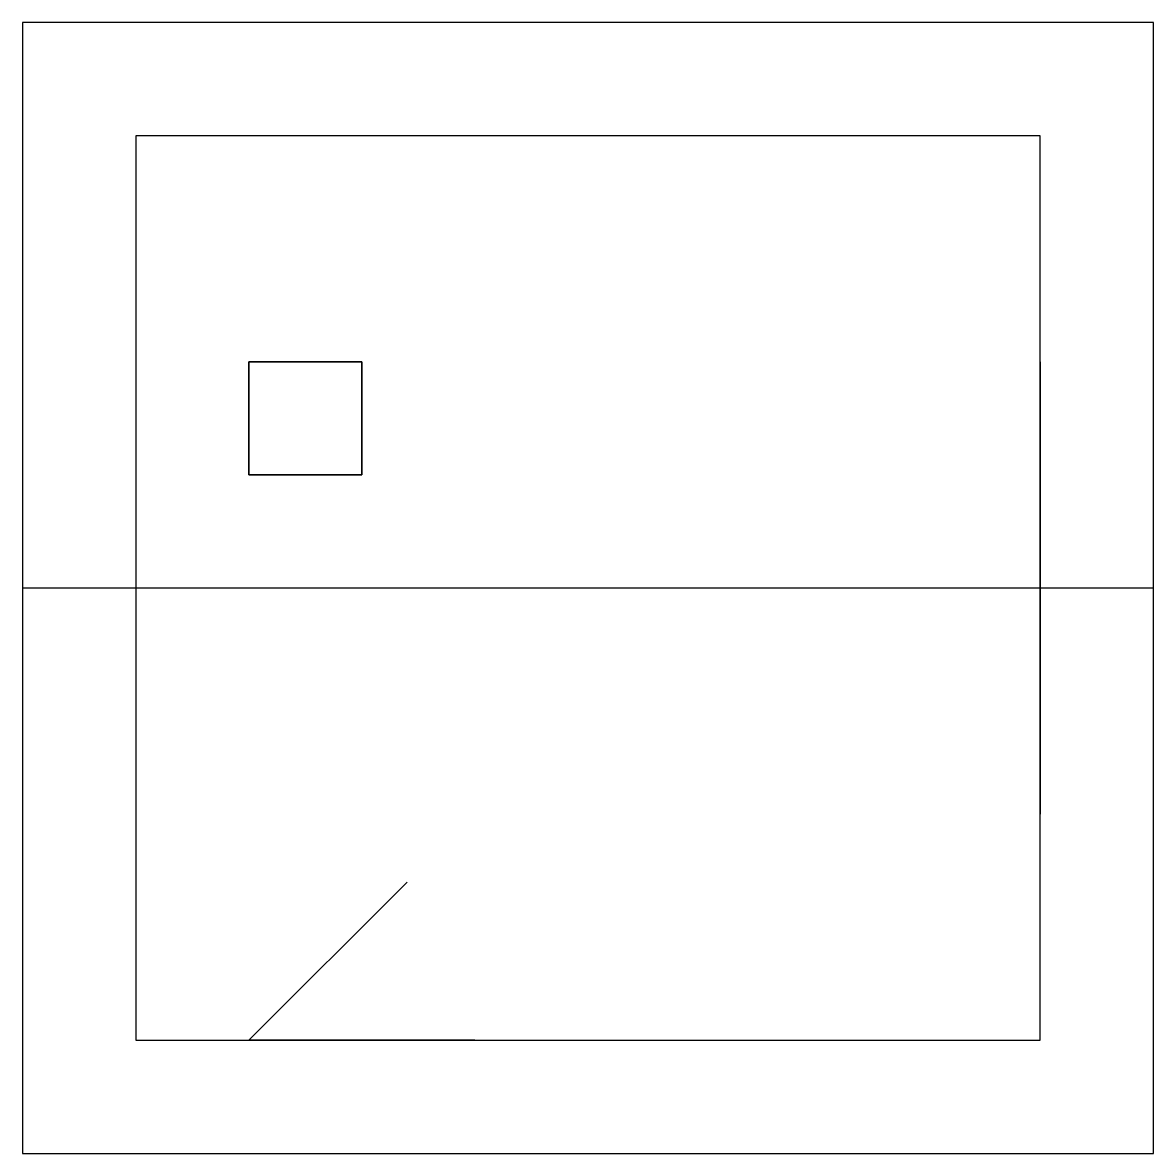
# Model space of a CAD drawing. Header units: inches. Extents: x 0 to 1, y 0 to 1.
import ezdxf

# ---------------------------------------------------------------- set-up
doc = ezdxf.new("R2010")
doc.units = ezdxf.units.IN
doc.header["$MEASUREMENT"] = 0
doc.layers.add('ROOF', color=1, linetype='Continuous')

msp = doc.modelspace()

# ---------------------------------------------------------------- hatches: boundary and pattern name
at = {"extrusion": (-1, 0, 0)}
h = msp.add_hatch(dxfattribs=at)
h.set_pattern_fill('ANSI31', color=3, scale=0.25, style=0)
h.set_pattern_definition([(45, (-0.7, 0.2), (-0.022097, 0.022097), [])])
h.paths.add_polyline_path([(-0.3, 0.4), (-0.7, 0.4), (-0.7, 0.2), (-0.3, 0.2)])

# ---------------------------------------------------------------- linework, layer by layer
at = {"color": 4}
msp.add_3dface([(0.1, 0.1), (0.9, 0.1), (0.9, 0.9), (0.1, 0.9)], dxfattribs=at)
for points, invisible_edges in [([(0.9, 0.9), (0.9, 0.9, 0.595), (0.1, 0.9, 0.595), (0.1, 0.9)], 12), ([(0.1, 0.9), (0.1, 0.9, 0.595), (0.1, 0.5, 0.995), (0.1, 0.5)], 12), ([(0.9, 0.3, 0.4), (0.9, 0.5, 0.995), (0.9, 0.9, 0.595), (0.9, 0.7, 0.4)], 5), ([(0.9, 0.7, 0.4), (0.9, 0.9, 0.595), (0.9, 0.9), (0.9, 0.7, 0.2)], 7), ([(0.9, 0.7, 0.2), (0.9, 0.9), (0.9, 0.1), (0.9, 0.3, 0.2)], 7), ([(0.1, 0.5), (0.1, 0.5, 0.995), (0.1, 0.1, 0.595), (0.1, 0.1)], 13), ([(0.9, 0.1), (0.9, 0.1, 0.595), (0.9, 0.5, 0.995), (0.9, 0.3, 0.4)], 12), ([(0.9, 0.3, 0.2), (0.9, 0.3, 0.2), (0.9, 0.1), (0.9, 0.3, 0.4)], 7), ([(0.1, 0.1), (0.1, 0.1, 0.595), (0.2, 0.1, 0.4), (0.2, 0.1)], 10), ([(0.2, 0.1, 0.4), (0.1, 0.1, 0.595), (0.9, 0.1, 0.595), (0.4, 0.1, 0.4)], 5), ([(0.4, 0.1), (0.4, 0.1, 0.4), (0.9, 0.1, 0.595), (0.9, 0.1)], 14)]:
    msp.add_3dface(points, dxfattribs=dict(at, invisible_edges=invisible_edges))
at = {"color": 7, "invisible_edges": 1}
msp.add_3dface([(0.2, 0.1, 0.005), (0.2, 0.1, 0.4), (0.34, 0.24, 0.4), (0.34, 0.24, 0.005)], dxfattribs=at)
at = {"layer": 'ROOF'}
for points, invisible_edges in [([(0, 0.5, 1), (1, 0.5, 1), (1, 1, 0.5), (0, 1, 0.5)], 1), ([(0.3, 0.7, 0.8), (0.3, 0.7, 1), (0.2, 0.7, 1), (0.2, 0.7, 0.8)], 4), ([(0.2, 0.7, 0.8), (0.2, 0.7, 1), (0.2, 0.6, 1), (0.2, 0.6, 0.9)], 4), ([(0.3, 0.6, 0.9), (0.3, 0.6, 1), (0.3, 0.7, 1), (0.3, 0.7, 0.8)], 4), ([(0.2, 0.6, 0.9), (0.2, 0.6, 1), (0.3, 0.6, 1), (0.3, 0.6, 0.9)], 4)]:
    msp.add_3dface(points, dxfattribs=dict(at, invisible_edges=invisible_edges))
msp.add_3dface([(0, 0, 0.5), (1, 0, 0.5), (1, 0.5, 1), (0, 0.5, 1)], dxfattribs=at)

doc.saveas('drawing.dxf')
